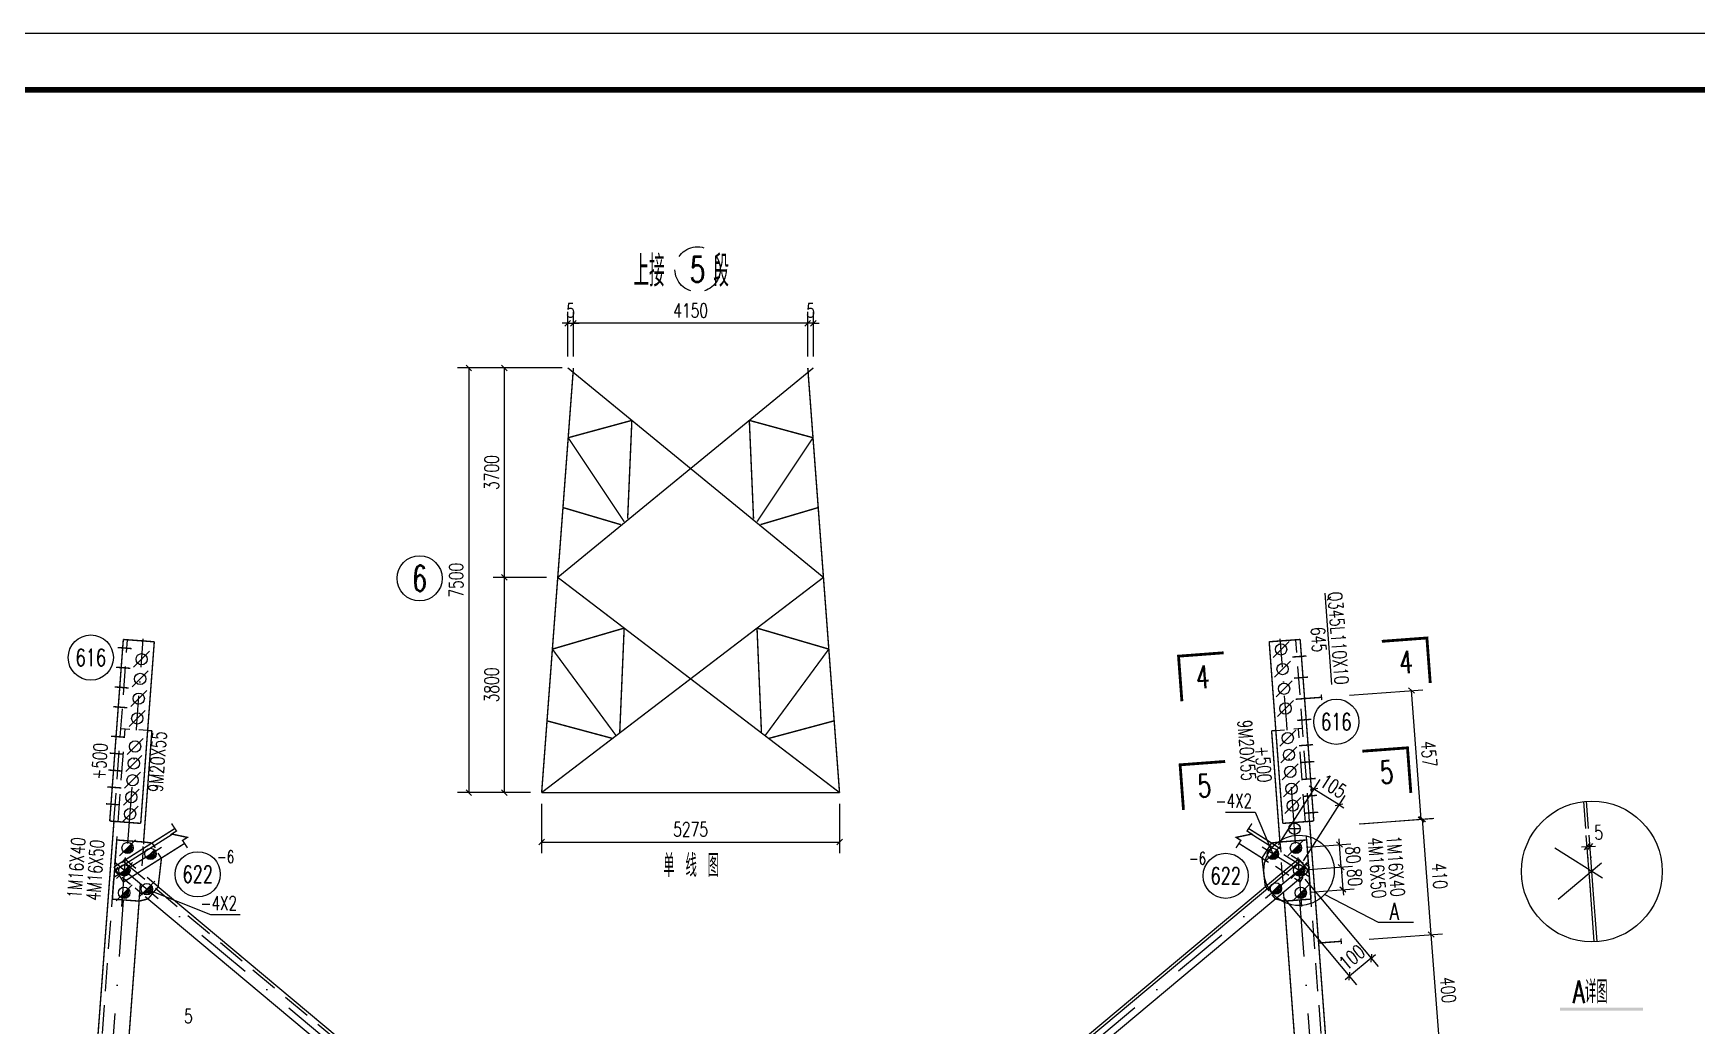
# Model space of a CAD drawing. Header units: millimetres. Extents: x 25862 to 26703, y -13061 to -12467.
# Drawn here: x 26011 to 26305.6, y -12643.2 to -12467.5 of the extents above; entities that cross this region are included whole.
import ezdxf
from ezdxf.enums import TextEntityAlignment as Align

# ---------------------------------------------------------------- set-up
doc = ezdxf.new("R2010")
doc.units = ezdxf.units.MM
doc.header["$LTSCALE"] = 10
for name, pattern in [('DASHDOT', [1, 0.5, -0.25, 0, -0.25]), ('DASHDOTX2', [2, 1, -0.5, 0, -0.5]), ('DASHED', [0.75, 0.5, -0.25])]:
    doc.linetypes.add(name, pattern=pattern)
for name, color, linetype in [('1', 1, 'DASHED'), ('2', 1, 'Continuous'), ('3', 1, 'Continuous'), ('4', 2, 'DASHDOTX2'), ('5', 2, 'DASHDOT')]:
    doc.layers.add(name, color=color, linetype=linetype)
doc.styles.add('DXT', font='simplex.shx', dxfattribs={"width": 0.72, "bigfont": 'hztxt.shx'})
doc.styles.get("Standard").update_dxf_attribs({"font": 'SIMPLEX.shx', "width": 0.7, "bigfont": 'gbhzfs.shx'})
doc.dimstyles.new('BZ$0', dxfattribs={"dimtxt": 2.5, "dimasz": 1, "dimexe": 2, "dimexo": 2, "dimgap": 1, "dimtad": 1, "dimdec": 0, "dimlfac": 20, "dimzin": 12, "dimdsep": 46, "dimtxsty": 'DXT', "dimblk": 'OBLIQUE', "dimcen": 0.09, "dimclrd": 1, "dimclre": 1, "dimclrt": 7, "dimadec": 4, "dimazin": 3, "dimtfac": 1.4, "dimtdec": 0, "dimtix": 1, "dimtmove": 2, "dimatfit": 3, "dimldrblk": 'OBLIQUE', "dimfxl": 1, "dimtolj": 1, "dimtzin": 0, "dimarcsym": 0})

# ---------------------------------------------------------------- blocks, each defined once
blk = doc.blocks.new('_Oblique')
at = {"color": 0, "linetype": 'ByBlock', "lineweight": -2}
blk.add_line((-0.5, -0.5), (0.5, 0.5), dxfattribs=at)
blk = doc.blocks.new('*D123')
at = {"color": 1, "lineweight": -2}
for p, q in [((26104.63, -12526.72), (26086.11, -12526.72)), ((26088.11, -12526.72), (26088.11, -12601.93)), ((26099, -12601.93), (26086.11, -12601.93))]:
    blk.add_line(p, q, dxfattribs=at)
at = {"layer": 'Defpoints', "color": 0}
for p in [(26106.63, -12526.72), (26088.11, -12601.93), (26101, -12601.93)]:
    blk.add_point(p, dxfattribs=at)
at = {"color": 1, "lineweight": -2}
for p, rotation in [((26088.11, -12526.72), 90), ((26088.11, -12601.93), 270)]:
    blk.add_blockref('_Oblique', p, dxfattribs=dict(at, rotation=rotation))
at = {"color": 7, "insert": (26085.86, -12564.32), "char_height": 2.5, "attachment_point": 5, "rotation": 90, "style": 'DXT'}
blk.add_mtext('\\A1;7500', dxfattribs=at)
blk = doc.blocks.new('*D127')
at = {"color": 1, "lineweight": -2}
for p, q in [((26106.63, -12524.72), (26106.63, -12516.81)), ((26148.13, -12518.81), (26106.63, -12518.81)), ((26148.13, -12524.72), (26148.13, -12516.81))]:
    blk.add_line(p, q, dxfattribs=at)
at = {"layer": 'Defpoints', "color": 0}
for p in [(26106.63, -12518.81), (26106.63, -12526.72), (26148.13, -12526.72)]:
    blk.add_point(p, dxfattribs=at)
at = {"color": 1, "lineweight": -2, "rotation": 180}
blk.add_blockref('_Oblique', (26106.63, -12518.81), dxfattribs=at)
at = {"color": 1, "lineweight": -2}
blk.add_blockref('_Oblique', (26148.13, -12518.81), dxfattribs=at)
at = {"color": 7, "insert": (26127.38, -12516.56), "char_height": 2.5, "attachment_point": 5, "style": 'DXT'}
blk.add_mtext('\\A1;4150', dxfattribs=at)
blk = doc.blocks.new('*D128')
at = {"color": 1, "lineweight": -2}
for p, q in [((26148.13, -12518.81), (26147.13, -12518.81)), ((26148.13, -12524.72), (26148.13, -12516.81)), ((26149.13, -12518.81), (26148.13, -12518.81)), ((26149.13, -12524.72), (26149.13, -12516.81)), ((26149.13, -12518.81), (26150.13, -12518.81))]:
    blk.add_line(p, q, dxfattribs=at)
at = {"layer": 'Defpoints', "color": 0}
for p in [(26148.13, -12518.81), (26148.13, -12526.72), (26149.13, -12526.72)]:
    blk.add_point(p, dxfattribs=at)
at = {"color": 1, "lineweight": -2}
blk.add_blockref('_Oblique', (26148.13, -12518.81), dxfattribs=at)
at = {"color": 1, "lineweight": -2, "rotation": 180}
blk.add_blockref('_Oblique', (26149.13, -12518.81), dxfattribs=at)
at = {"color": 7, "insert": (26148.63, -12516.56), "char_height": 2.5, "attachment_point": 5, "style": 'DXT'}
blk.add_mtext('\\A1;5', dxfattribs=at)
blk = doc.blocks.new('*D129')
at = {"color": 1, "lineweight": -2}
for p, q in [((26105.63, -12518.81), (26104.63, -12518.81)), ((26105.63, -12524.72), (26105.63, -12516.81)), ((26105.63, -12518.81), (26106.63, -12518.81)), ((26106.63, -12524.72), (26106.63, -12516.81)), ((26106.63, -12518.81), (26107.63, -12518.81))]:
    blk.add_line(p, q, dxfattribs=at)
at = {"layer": 'Defpoints', "color": 0}
for p in [(26106.63, -12518.81), (26105.63, -12526.72), (26106.63, -12526.72)]:
    blk.add_point(p, dxfattribs=at)
at = {"color": 1, "lineweight": -2}
blk.add_blockref('_Oblique', (26105.63, -12518.81), dxfattribs=at)
at = {"color": 1, "lineweight": -2, "rotation": 180}
blk.add_blockref('_Oblique', (26106.63, -12518.81), dxfattribs=at)
at = {"color": 7, "insert": (26106.13, -12516.56), "char_height": 2.5, "attachment_point": 5, "style": 'DXT'}
blk.add_mtext('\\A1;5', dxfattribs=at)
blk = doc.blocks.new('GWTKA1')
blk.add_line((21789.71, -9171.88), (22630.71, -9171.88))
at = {"const_width": 1}
blk.add_lwpolyline([(21814.71, -9755.88), (21814.71, -9181.88), (22620.71, -9181.88), (22620.71, -9755.88), (21814.71, -9755.88)], dxfattribs=at)
blk = doc.blocks.new('*D39')
at = {"layer": '3', "color": 1, "lineweight": -2}
for p, q in [((26236.87, -12615.56), (26244.6, -12614.98)), ((26242.6, -12615.13), (26242.53, -12614.14)), ((26242.6, -12615.13), (26242.9, -12619.12)), ((26237.17, -12619.55), (26244.9, -12618.97)), ((26242.9, -12619.12), (26242.98, -12620.12))]:
    blk.add_line(p, q, dxfattribs=at)
at = {"layer": 'Defpoints', "color": 0}
for p in [(26234.87, -12615.71), (26242.9, -12619.12), (26235.17, -12619.7)]:
    blk.add_point(p, dxfattribs=at)
at = {"layer": '3', "color": 1, "lineweight": -2}
for p, rotation in [((26242.6, -12615.13), 274.2775999999616), ((26242.9, -12619.12), 94.27759999996164)]:
    blk.add_blockref('_Oblique', p, dxfattribs=dict(at, rotation=rotation))
at = {"layer": '3', "color": 7, "insert": (26245, -12616.96), "char_height": 2.5, "attachment_point": 5, "rotation": 274.2776, "style": 'DXT'}
blk.add_mtext('\\A1;80', dxfattribs=at)
blk = doc.blocks.new('*D40')
at = {"layer": '3', "color": 1, "lineweight": -2}
for p, q in [((26236.16, -12617.24), (26249.16, -12632.76)), ((26232.33, -12620.46), (26245.33, -12635.97)), ((26247.88, -12631.23), (26244.05, -12634.44)), ((26247.88, -12631.23), (26248.65, -12630.59)), ((26244.05, -12634.44), (26243.28, -12635.08))]:
    blk.add_line(p, q, dxfattribs=at)
at = {"layer": 'Defpoints', "color": 0}
for p in [(26234.87, -12615.71), (26231.04, -12618.92), (26244.05, -12634.44)]:
    blk.add_point(p, dxfattribs=at)
at = {"layer": '3', "color": 1, "lineweight": -2}
for p, rotation in [((26247.88, -12631.23), 219.9641000003982), ((26244.05, -12634.44), 39.9641000003982)]:
    blk.add_blockref('_Oblique', p, dxfattribs=dict(at, rotation=rotation))
at = {"layer": '3', "color": 7, "insert": (26244.52, -12631.11), "char_height": 2.5, "attachment_point": 5, "rotation": 39.9641, "style": 'DXT'}
blk.add_mtext('\\A1;100', dxfattribs=at)
blk = doc.blocks.new('*D41')
at = {"layer": '3', "color": 1, "lineweight": -2}
for p, q in [((26231.51, -12611.21), (26238.84, -12599.62)), ((26237.77, -12601.31), (26236.93, -12600.78)), ((26242.21, -12604.12), (26237.77, -12601.31)), ((26235.94, -12614.02), (26243.28, -12602.43)), ((26242.21, -12604.12), (26243.05, -12604.65))]:
    blk.add_line(p, q, dxfattribs=at)
at = {"layer": 'Defpoints', "color": 0}
for p in [(26237.77, -12601.31), (26230.44, -12612.9), (26234.87, -12615.71)]:
    blk.add_point(p, dxfattribs=at)
at = {"layer": '3', "color": 1, "lineweight": -2}
for p, rotation in [((26237.77, -12601.31), 327.67879999999), ((26242.21, -12604.12), 147.6787999999899)]:
    blk.add_blockref('_Oblique', p, dxfattribs=dict(at, rotation=rotation))
at = {"layer": '3', "color": 7, "insert": (26241.19, -12600.81), "char_height": 2.5, "attachment_point": 5, "rotation": 327.6788, "style": 'DXT'}
blk.add_mtext('\\A1;105', dxfattribs=at)
blk = doc.blocks.new('*D42')
at = {"layer": '3', "color": 1, "lineweight": -2}
for p, q in [((26242.3, -12611.14), (26242.23, -12610.15)), ((26236.57, -12611.57), (26244.3, -12610.99)), ((26242.6, -12615.13), (26242.3, -12611.14)), ((26236.87, -12615.56), (26244.6, -12614.98)), ((26242.6, -12615.13), (26242.68, -12616.13))]:
    blk.add_line(p, q, dxfattribs=at)
at = {"layer": 'Defpoints', "color": 0}
for p in [(26234.58, -12611.72), (26242.3, -12611.14), (26234.87, -12615.71)]:
    blk.add_point(p, dxfattribs=at)
at = {"layer": '3', "color": 1, "lineweight": -2}
for p, rotation in [((26242.3, -12611.14), 274.2775999999616), ((26242.6, -12615.13), 94.27759999996164)]:
    blk.add_blockref('_Oblique', p, dxfattribs=dict(at, rotation=rotation))
at = {"layer": '3', "color": 7, "insert": (26244.7, -12612.97), "char_height": 2.5, "attachment_point": 5, "rotation": 274.2776, "style": 'DXT'}
blk.add_mtext('\\A1;80', dxfattribs=at)
blk = doc.blocks.new('M16X50')
for p, q in [((-0.283, -0.283), (0.283, 0.283)), ((-0.141, -0.141), (0.141, 0.141))]:
    blk.add_line(p, q)
blk.add_circle((0, 0), 0.2)
for radius in [0.16, 0.12, 0.08, 0.04]:
    blk.add_arc((0, 0), radius, 225, 45)
blk = doc.blocks.new('*D48')
at = {"layer": '3', "color": 1, "lineweight": -2}
for p, q in [((26246.04, -12607.46), (26259, -12606.49)), ((26258.54, -12627.08), (26257.01, -12606.64)), ((26247.57, -12627.9), (26260.53, -12626.93))]:
    blk.add_line(p, q, dxfattribs=at)
at = {"layer": 'Defpoints', "color": 0}
for p in [(26244.05, -12607.61), (26257.01, -12606.64), (26245.57, -12628.05)]:
    blk.add_point(p, dxfattribs=at)
at = {"layer": '3', "color": 1, "lineweight": -2}
for p, rotation in [((26257.01, -12606.64), 94.27720000009884), ((26258.54, -12627.08), 274.2772000000988)]:
    blk.add_blockref('_Oblique', p, dxfattribs=dict(at, rotation=rotation))
at = {"layer": '3', "color": 7, "insert": (26260.02, -12616.69), "char_height": 2.5, "attachment_point": 5, "rotation": 274.2772, "style": 'DXT'}
blk.add_mtext('\\A1;410', dxfattribs=at)
blk = doc.blocks.new('*D49')
at = {"layer": '3', "color": 1, "lineweight": -2}
for p, q in [((26247.57, -12627.9), (26260.53, -12626.93)), ((26260.03, -12647.03), (26258.54, -12627.08)), ((26249.06, -12647.85), (26262.02, -12646.88))]:
    blk.add_line(p, q, dxfattribs=at)
at = {"layer": 'Defpoints', "color": 0}
for p in [(26245.57, -12628.05), (26258.54, -12627.08), (26247.07, -12647.99)]:
    blk.add_point(p, dxfattribs=at)
at = {"layer": '3', "color": 1, "lineweight": -2}
for p, rotation in [((26258.54, -12627.08), 94.27720000009884), ((26260.03, -12647.03), 274.2772000000988)]:
    blk.add_blockref('_Oblique', p, dxfattribs=dict(at, rotation=rotation))
at = {"layer": '3', "color": 7, "insert": (26261.53, -12636.89), "char_height": 2.5, "attachment_point": 5, "rotation": 274.2772, "style": 'DXT'}
blk.add_mtext('\\A1;400', dxfattribs=at)
blk = doc.blocks.new('M16X40')
blk.add_line((-0.141, -0.141), (0.141, 0.141))
blk.add_circle((0, 0), 0.2)
for radius in [0.16, 0.12, 0.08, 0.04]:
    blk.add_arc((0, 0), radius, 225, 45)
blk = doc.blocks.new('*D34')
at = {"layer": '3', "color": 1, "lineweight": -2}
for p, q in [((26244.09, -12584.69), (26257.05, -12583.72)), ((26256.76, -12606.66), (26255.06, -12583.87)), ((26245.79, -12607.48), (26258.75, -12606.51))]:
    blk.add_line(p, q, dxfattribs=at)
at = {"layer": 'Defpoints', "color": 0}
for p in [(26255.06, -12583.87), (26242.09, -12584.84), (26243.8, -12607.63)]:
    blk.add_point(p, dxfattribs=at)
at = {"layer": '3', "color": 1, "lineweight": -2}
for p, rotation in [((26255.06, -12583.87), 94.27720000009884), ((26256.76, -12606.66), 274.2772000000988)]:
    blk.add_blockref('_Oblique', p, dxfattribs=dict(at, rotation=rotation))
at = {"layer": '3', "color": 7, "insert": (26258.15, -12595.09), "char_height": 2.5, "attachment_point": 5, "rotation": 274.2772, "style": 'DXT'}
blk.add_mtext('\\A1;457', dxfattribs=at)
blk = doc.blocks.new('M20X55')
blk.add_line((-0.283, -0.283), (0.283, 0.283))
blk.add_circle((0, 0), 0.2)
blk = doc.blocks.new('*D19')
at = {"color": 1, "lineweight": -2}
for p, q in [((26286.72, -12619.12), (26286, -12609.51)), ((26287.22, -12619.08), (26286.5, -12609.48)), ((26286.15, -12611.51), (26285.15, -12611.58)), ((26286.65, -12611.47), (26286.15, -12611.51)), ((26286.65, -12611.47), (26287.64, -12611.4))]:
    blk.add_line(p, q, dxfattribs=at)
at = {"layer": 'Defpoints', "color": 0}
for p in [(26286.15, -12611.51), (26286.87, -12621.12), (26287.37, -12621.08)]:
    blk.add_point(p, dxfattribs=at)
at = {"color": 1, "lineweight": -2}
for p, rotation in [((26286.15, -12611.51), 4.277165794543496), ((26286.65, -12611.47), 184.2771657945435)]:
    blk.add_blockref('_Oblique', p, dxfattribs=dict(at, rotation=rotation))
at = {"color": 7, "insert": (26288.17, -12609), "char_height": 2.5, "attachment_point": 5, "rotation": 4.2772, "style": 'DXT'}
blk.add_mtext('\\A1;5', dxfattribs=at)

msp = doc.modelspace()

# ---------------------------------------------------------------- linework, layer by layer
for p, q in [((26240.943, -12582.808), (26239.731, -12566.604)), ((26025.586, -12615.617), (26035.59, -12609.296)), ((26235.377, -12614.065), (26182.894, -12657.998)), ((26239.692, -12619.952), (26249.116, -12624.889)), ((26249.116, -12624.889), (26255.387, -12624.889))]:
    msp.add_line(p, q)
at = {"const_width": 0.25}
for points in [[(26101.005, -12601.926), (26106.63, -12526.716)], [(26149.13, -12526.716), (26103.855, -12563.82)], [(26105.63, -12526.716), (26150.905, -12563.82)], [(26153.755, -12601.926), (26148.13, -12526.716)], [(26116.979, -12536.016), (26105.705, -12539.084)], [(26116.979, -12536.016), (26116.231, -12553.448)], [(26137.781, -12536.016), (26149.055, -12539.084)], [(26137.781, -12536.016), (26138.529, -12553.448)], [(26115.617, -12553.962), (26105.705, -12539.084)], [(26139.142, -12553.962), (26149.055, -12539.084)], [(26115.004, -12554.476), (26104.78, -12551.452)], [(26139.756, -12554.476), (26149.98, -12551.452)], [(26101.005, -12601.926), (26150.905, -12563.82)], [(26153.755, -12601.926), (26103.855, -12563.82)], [(26024.518, -12606.973), (26026.923, -12574.813)], [(26026.923, -12574.813), (26032.408, -12575.223)], [(26032.408, -12575.223), (26030.003, -12607.383)], [(26102.905, -12576.522), (26115.617, -12572.802)], [(26114.828, -12591.37), (26115.617, -12572.802)], [(26151.855, -12576.522), (26139.142, -12572.802)], [(26139.932, -12591.37), (26139.142, -12572.802)], [(26235.325, -12574.813), (26229.841, -12575.223)], [(26229.841, -12575.223), (26232.246, -12607.383)], [(26237.731, -12606.973), (26235.325, -12574.813)], [(26102.905, -12576.522), (26114.192, -12591.856)], [(26151.855, -12576.522), (26140.567, -12591.856)], [(26113.557, -12592.341), (26101.955, -12589.224)], [(26141.203, -12592.341), (26152.805, -12589.224)], [(26031.981, -12590.985), (26030.508, -12610.68)], [(26031.233, -12590.929), (26031.981, -12590.985)], [(26231.015, -12590.929), (26230.267, -12590.985)], [(26230.267, -12590.985), (26231.74, -12610.68)], [(26153.755, -12601.926), (26101.005, -12601.926)], [(25998.409, -12966.13), (26025.266, -12607.029)], [(26030.003, -12607.383), (26024.518, -12606.973)], [(26038.287, -12611.733), (26037.422, -12610.406), (26038.26, -12609.86), (26035.492, -12609.276), (26036.33, -12608.73), (26035.465, -12607.402)], [(26223.962, -12611.733), (26224.827, -12610.406), (26223.989, -12609.86), (26226.756, -12609.276), (26225.918, -12608.73), (26226.783, -12607.402)], [(26232.246, -12607.383), (26237.731, -12606.973)], [(26263.84, -12966.13), (26236.983, -12607.029)], [(26025.266, -12615.11), (26036.048, -12608.297)], [(26025.421, -12615.012), (26025.771, -12610.326)], [(26025.771, -12610.326), (26030.508, -12610.68)], [(26030.508, -12610.68), (26031.996, -12610.858)], [(26230.253, -12610.858), (26226.2, -12608.297)], [(26231.74, -12610.68), (26230.253, -12610.858)], [(26236.477, -12610.326), (26231.74, -12610.68)], [(26237.26, -12620.797), (26236.477, -12610.326)], [(26235.056, -12613.681), (26011.514, -12800.806)], [(26037.768, -12610.937), (26026.948, -12617.773)], [(26027.192, -12613.681), (26027.192, -12613.681)], [(26027.192, -12613.681), (26027.192, -12613.681)], [(26030.42, -12611.853), (26030.42, -12611.853)], [(26033.68, -12613.52), (26033.091, -12618.619)], [(26224.481, -12610.937), (26228.569, -12613.52)], [(26230.253, -12610.858), (26228.569, -12613.52)], [(26228.569, -12613.52), (26229.157, -12618.619)], [(26236.854, -12615.828), (26235.056, -12613.681)], [(26024.988, -12620.797), (26025.398, -12615.32)], [(26026.948, -12617.773), (26025.266, -12615.11)], [(26184.155, -12659.942), (26236.854, -12615.828)], [(26232.121, -12615.764), (26232.121, -12615.764)], [(26232.147, -12616.117), (26232.147, -12616.117)], [(26232.376, -12615.925), (26232.376, -12615.925)], [(26235.432, -12614.13), (26235.432, -12614.13)], [(26236.983, -12615.11), (26236.983, -12615.11)], [(26027.387, -12617.496), (26027.387, -12617.496)], [(26029.845, -12619.553), (26029.845, -12619.553)], [(26033.091, -12618.619), (26031.293, -12620.765)], [(26033.091, -12618.619), (26131.124, -12700.681)], [(26029.725, -12621.151), (26024.988, -12620.797)], [(26029.725, -12621.151), (26025.656, -12675.555)], [(26031.293, -12620.765), (26029.725, -12621.151)], [(26076.872, -12658.919), (26031.293, -12620.765)], [(26230.956, -12620.765), (26232.523, -12621.151)], [(26232.523, -12621.151), (26237.26, -12620.797)], [(26232.523, -12621.151), (26236.899, -12679.652)]]:
    msp.add_lwpolyline(points, dxfattribs=at)
at = {"color": 2, "const_width": 0.5}
for points in [[(26249.789, -12575.145), (26257.767, -12574.549), (26258.362, -12582.527)], [(26221.763, -12577.175), (26213.786, -12577.772), (26214.383, -12585.75)], [(26246.35, -12594.601), (26254.328, -12594.004), (26254.925, -12601.982)], [(26222.043, -12596.419), (26214.065, -12597.016), (26214.662, -12604.994)]]:
    msp.add_lwpolyline(points, dxfattribs=at)
for centre, radius in [((26079.39, -12563.982), 4), ((26021.168, -12578.018), 4), ((26241.721, -12589.386), 4), ((26286.98, -12615.903), 12.464), ((26235.125, -12615.71), 6.232), ((26040.103, -12616.399), 4), ((26222.145, -12616.669), 4)]:
    msp.add_circle(centre, radius)
msp.add_trace([(26281.325, -12640.035), (26281.325, -12640.535), (26296.049, -12640.035), (26296.049, -12640.535)])
at = {"layer": '1'}
for p, q in [((26025.266, -12607.029), (26027.671, -12574.869)), ((26236.983, -12607.029), (26234.577, -12574.869)), ((25999.157, -12966.186), (26027.244, -12590.631)), ((26026.496, -12590.575), (26028.06, -12590.692)), ((26026.496, -12590.575), (26026.496, -12590.575)), ((26026.496, -12590.575), (26026.496, -12590.575)), ((26031.233, -12590.929), (26029.67, -12590.812)), ((26231.015, -12590.929), (26232.578, -12590.812)), ((26235.752, -12590.575), (26234.189, -12590.692)), ((26263.092, -12966.186), (26235.004, -12590.631)), ((26235.752, -12590.575), (26235.752, -12590.575)), ((26235.752, -12590.575), (26235.752, -12590.575)), ((26236.662, -12615.617), (26226.659, -12609.296)), ((26030.42, -12611.853), (26030.191, -12614.921)), ((26030.42, -12611.853), (26030.449, -12611.466)), ((26030.508, -12610.68), (26030.479, -12611.067)), ((26031.996, -12610.858), (26032.551, -12611.736)), ((26031.996, -12610.858), (26031.996, -12610.858)), ((26031.996, -12610.858), (26031.996, -12610.858)), ((26033.68, -12613.52), (26033.124, -12612.641)), ((26033.68, -12613.52), (26033.68, -12613.52)), ((26033.68, -12613.52), (26033.68, -12613.52)), ((26228.569, -12613.52), (26229.741, -12614.26)), ((26230.253, -12610.858), (26231.962, -12611.938)), ((26231.74, -12610.68), (26231.875, -12612.474)), ((26235.432, -12614.13), (26233.723, -12613.05)), ((26025.395, -12615.828), (26025.988, -12615.12)), ((26025.395, -12615.828), (26026.052, -12616.379)), ((26025.398, -12615.32), (26025.405, -12615.218)), ((26025.421, -12615.012), (26025.413, -12615.114)), ((26027.192, -12613.681), (26026.599, -12614.39)), ((26026.871, -12614.065), (26250.414, -12801.189)), ((26027.192, -12613.681), (26029.139, -12615.311)), ((26027.192, -12613.681), (26027.192, -12613.681)), ((26027.192, -12613.681), (26027.192, -12613.681)), ((26027.192, -12613.681), (26027.192, -12613.681)), ((26027.192, -12613.681), (26027.192, -12613.681)), ((26232.121, -12615.764), (26230.948, -12615.023)), ((26232.147, -12616.117), (26232.013, -12614.323)), ((26232.121, -12615.764), (26232.205, -12615.817)), ((26232.147, -12616.117), (26232.271, -12617.778)), ((26232.376, -12615.925), (26232.292, -12615.872)), ((26232.376, -12615.925), (26233.341, -12616.535)), ((26235.432, -12614.13), (26235.944, -12614.454)), ((26236.983, -12615.11), (26236.428, -12615.989)), ((26236.983, -12615.11), (26236.471, -12614.787)), ((26236.983, -12615.11), (26236.983, -12615.11)), ((26236.983, -12615.11), (26236.983, -12615.11)), ((26027.387, -12617.496), (26026.73, -12616.946)), ((26027.387, -12617.496), (26028.198, -12618.175)), ((26029.845, -12619.553), (26029.034, -12618.874)), ((26029.725, -12621.151), (26029.955, -12618.083)), ((26033.091, -12618.619), (26031.144, -12616.99)), ((26229.157, -12618.619), (26229.751, -12619.328)), ((26235.3, -12617.773), (26234.335, -12617.163)), ((26235.3, -12617.773), (26235.856, -12616.894)), ((26029.845, -12619.553), (26030.322, -12619.953)), ((26031.293, -12620.765), (26030.815, -12620.365)), ((26230.956, -12620.765), (26230.362, -12620.057)), ((26232.523, -12621.151), (26232.399, -12619.49))]:
    msp.add_line(p, q, dxfattribs=at)
msp.add_circle((26128.612, -12509.28), 4, dxfattribs=at)
at = {"layer": '2'}
for p, q in [((26222.1, -12605.408), (26227.35, -12605.408)), ((26227.35, -12605.408), (26230.507, -12612.792)), ((26031.094, -12619.034), (26042.356, -12623.521)), ((26042.356, -12623.521), (26047.606, -12623.521))]:
    msp.add_line(p, q, dxfattribs=at)
at = {"layer": '2', "const_width": 0.25}
for points in [[(26028.407, -12576.428), (26025.914, -12576.242)], [(26233.954, -12577.924), (26236.447, -12577.737)], [(26028.146, -12579.918), (26025.653, -12579.732)], [(26027.885, -12583.409), (26025.392, -12583.222)], [(26234.233, -12581.663), (26236.726, -12581.477)], [(26027.624, -12586.899), (26025.131, -12586.712)], [(26234.513, -12585.403), (26237.006, -12585.217)], [(26235.112, -12585.358), (26239.101, -12585.059), (26239.138, -12585.558), (26239.063, -12584.561)], [(26234.793, -12589.143), (26237.286, -12588.956)], [(26027.232, -12592.134), (26024.739, -12591.948)], [(26027.008, -12595.126), (26024.515, -12594.94)], [(26235.128, -12593.63), (26237.621, -12593.444)], [(26026.785, -12598.118), (26024.292, -12597.931)], [(26235.352, -12596.622), (26237.845, -12596.435)], [(26026.561, -12601.109), (26024.068, -12600.923)], [(26235.576, -12599.613), (26238.069, -12599.427)], [(26026.337, -12604.101), (26023.844, -12603.914)], [(26235.799, -12602.605), (26238.292, -12602.419)], [(26236.023, -12605.597), (26238.516, -12605.41)], [(26233.323, -12608.335), (26234.323, -12608.335), (26234.323, -12609.335), (26234.323, -12608.335), (26235.323, -12608.335)], [(26238.594, -12628.572), (26242.583, -12628.274), (26242.62, -12628.773), (26242.545, -12627.775)]]:
    msp.add_lwpolyline(points, dxfattribs=at)
at = {"layer": '2'}
msp.add_circle((26234.323, -12608.335), 1, dxfattribs=at)
at = {"layer": '4'}
for p, q in [((25999.249, -12991.764), (26029.313, -12589.783)), ((26262.999, -12991.764), (26232.935, -12589.783)), ((26287.409, -12628.36), (26285.551, -12603.521)), ((26287.908, -12628.332), (26286.049, -12603.474)), ((26025.221, -12616.912), (26036.852, -12609.563)), ((26237.027, -12616.912), (26225.396, -12609.563)), ((26288.881, -12617.106), (26276.442, -12609.246)), ((26026.646, -12622.099), (26027.296, -12613.403)), ((26235.603, -12622.099), (26234.953, -12613.403)), ((26236.85, -12614.266), (26011.774, -12802.674)), ((26025.398, -12614.266), (26250.475, -12802.674)), ((26288.704, -12614.46), (26277.422, -12623.903))]:
    msp.add_line(p, q, dxfattribs=at)
at = {"layer": '5'}
for p, q in [((26029.313, -12589.783), (26030.488, -12574.077)), ((26232.935, -12589.783), (26231.76, -12574.077))]:
    msp.add_line(p, q, dxfattribs=at)

# ---------------------------------------------------------------- block references
msp.add_blockref('GWTKA1', (4072.576, -3295.581))
at = {"layer": '2'}
for name, p, xscale, yscale, zscale in [('M20X55', (26231.947, -12576.57), 4.999999867548468, 4.99999986754483, 4.999999867545234), ('M20X55', (26030.171, -12578.315), 4.999999867548468, 4.99999986754483, 4.999999867545234), ('M20X55', (26029.91, -12581.805), 4.999999867548468, 4.99999986754483, 4.999999867545234), ('M20X55', (26232.208, -12580.06), 4.999999867548468, 4.99999986754483, 4.999999867545234), ('M20X55', (26029.649, -12585.296), 4.999999867548468, 4.99999986754483, 4.999999867545234), ('M20X55', (26232.469, -12583.55), 4.999999867548468, 4.99999986754483, 4.999999867545234), ('M20X55', (26232.73, -12587.041), 4.999999867548468, 4.99999986754483, 4.999999867545234), ('M20X55', (26029.388, -12588.786), 4.999999867548468, 4.99999986754483, 4.999999867545234), ('M20X55', (26029.015, -12593.772), 4.999999867548468, 4.99999986754483, 4.999999867545234), ('M20X55', (26233.122, -12592.276), 4.999999867548468, 4.99999986754483, 4.999999867545234), ('M20X55', (26028.791, -12596.763), 4.999999867548468, 4.99999986754483, 4.999999867545234), ('M20X55', (26233.345, -12595.268), 4.999999867548468, 4.99999986754483, 4.999999867545234), ('M20X55', (26028.568, -12599.755), 4.999999867548468, 4.99999986754483, 4.999999867545234), ('M20X55', (26233.569, -12598.259), 4.999999867548468, 4.99999986754483, 4.999999867545234), ('M20X55', (26028.344, -12602.747), 4.999999867548468, 4.99999986754483, 4.999999867545234), ('M20X55', (26233.793, -12601.251), 4.999999867548468, 4.99999986754483, 4.999999867545234), ('M20X55', (26028.12, -12605.738), 4.999999867548468, 4.99999986754483, 4.999999867545234), ('M20X55', (26234.017, -12604.243), 4.999999867548468, 4.99999986754483, 4.999999867545234), ('M16X50', (26027.673, -12611.722), 5, 5, 5), ('M16X50', (26234.576, -12611.722), 5, 5, 5), ('M16X40', (26031.741, -12612.793), 4.999999867548468, 4.99999986754483, 4.999999867545234), ('M16X50', (26230.51, -12612.789), 5, 5, 5), ('M16X50', (26027.124, -12615.711), 5, 5, 5), ('M16X50', (26235.125, -12615.711), 5, 5, 5), ('M16X50', (26027.07, -12619.681), 5, 5, 5), ('M16X50', (26031.094, -12619.034), 4.999999867548468, 4.99999986754483, 4.999999867545234), ('M16X40', (26231.042, -12618.922), 5, 5, 5), ('M16X50', (26235.422, -12619.681), 5, 5, 5)]:
    msp.add_blockref(name, p, dxfattribs=dict(at, xscale=xscale, yscale=yscale, zscale=zscale))

# ---------------------------------------------------------------- texts
at = {"width": 0.7}
for s, height, p in [('\\M+5C9CF\\M+5BDD3   \\M+5B6CE', 5.5, (26125.712, -12509.28)), ('6', 4.5, (26079.39, -12563.982)), ('\\M+5B5A5 \\M+5CFDF \\M+5CDBC', 4, (26127.482, -12614.65))]:
    msp.add_text(s, height=height, dxfattribs=at).set_placement(p, align=Align.MIDDLE)
for s, rotation, p in [('Q345L110X10', 274.2772, (26240.836, -12574.669)), ('645', 274.2772, (26237.345, -12574.93)), ('+500', 85.7228, (26023.948, -12596.502)), ('+500', 274.2772, (26227.564, -12596.995))]:
    msp.add_text(s, height=2.5, rotation=rotation, dxfattribs=at).set_placement(p, align=Align.CENTER)
for s, p in [('616', (26021.168, -12578.018)), ('616', (26241.721, -12589.386)), ('622', (26040.103, -12616.399)), ('622', (26222.145, -12616.67))]:
    msp.add_text(s, height=3, dxfattribs=at).set_placement(p, align=Align.MIDDLE_CENTER)
at = {"color": 2, "width": 0.7}
for s, rotation, p in [('4', 4.26714, (26254.076, -12578.836)), ('4', 4.27959, (26218.073, -12581.462)), ('5', 4.27959, (26218.353, -12600.706)), ('5', 4.27701, (26250.637, -12598.291))]:
    msp.add_text(s, height=4, rotation=rotation, dxfattribs=at).set_placement(p, align=Align.MIDDLE)
at = {"width": 0.7}
for s, height, p in [('-6', 2.2, (26043.532, -12614.399)), ('-6', 2.2, (26215.637, -12614.669)), ('A\\M+5CFEA\\M+5CDBC', 4, (26283.588, -12639.227))]:
    msp.add_text(s, height=height, dxfattribs=at).set_placement(p)
msp.add_text('A', height=3, dxfattribs=at).set_placement((26252.002, -12624.452), align=Align.CENTER)
at = {"layer": '1', "width": 0.7}
msp.add_text('5', height=4.5, dxfattribs=at).set_placement((26128.612, -12509.28), align=Align.MIDDLE)
at = {"layer": '2', "width": 0.7}
for p in [(26220.35, -12604.658), (26040.606, -12622.771)]:
    msp.add_text('-4X2', height=2.5, dxfattribs=at).set_placement(p)
at = {"layer": '3', "width": 0.7}
for s, rotation, p in [('9M20X55', 274.0462, (26223.88, -12594.595)), ('9M20X55', 85.9538, (26034.975, -12596.6)), ('1M16X40', 85.9538, (26020.608, -12615.385)), ('4M16X50', 85.9538, (26023.95, -12615.827)), ('4M16X50', 274.0462, (26246.95, -12615.39)), ('1M16X40', 274.0462, (26250.269, -12615.094))]:
    msp.add_text(s, height=2.5, rotation=rotation, dxfattribs=at).set_placement(p, align=Align.BOTTOM_CENTER)
msp.add_text('5', height=2.5, dxfattribs=at).set_placement((26038.454, -12642.776), align=Align.CENTER)

# ---------------------------------------------------------------- dimensions: what is measured, and where the dimension line sits
for base, p1, p2, angle, text, picture, middle in [((26106.63, -12518.808), (26105.63, -12526.716), (26106.63, -12526.716), 180, '5', '*D129', (26106.13, -12516.558)), ((26088.109, -12601.926), (26106.63, -12526.716), (26101.005, -12601.926), 90, '7500', '*D123', (26085.859, -12564.321))]:
    dim = msp.add_linear_dim(base=base, p1=p1, p2=p2, angle=angle, text=text, dimstyle='BZ$0')
    dim.commit()
    dim.dimension.update_dxf_attribs({"geometry": picture, "text_midpoint": middle})
for base, p1, p2, text, picture, middle in [((26106.63, -12518.808), (26148.13, -12526.716), (26106.63, -12526.716), '4150', '*D127', (26127.38, -12516.558)), ((26148.13, -12518.808), (26149.13, -12526.716), (26148.13, -12526.716), '5', '*D128', (26148.63, -12516.558))]:
    dim = msp.add_linear_dim(base=base, p1=p1, p2=p2, text=text, dimstyle='BZ$0')
    dim.commit()
    dim.dimension.update_dxf_attribs({"geometry": picture, "text_midpoint": middle})
for base, p1, p2, text in [((26094.399, -12526.716), (26103.855, -12563.82), (26106.63, -12526.716), '3700'), ((26094.399, -12563.82), (26101.005, -12601.926), (26103.855, -12563.82), '3800')]:
    msp.add_linear_dim(base=base, p1=p1, p2=p2, angle=90, text=text, dimstyle='BZ$0').render()
msp.add_linear_dim(base=(26153.755, -12610.685), p1=(26101.005, -12601.926), p2=(26153.755, -12601.926), text='5275', dimstyle='BZ$0').render()
dim = msp.add_linear_dim(base=(26286.149, -12611.508), p1=(26287.366, -12621.078), p2=(26286.867, -12621.115), angle=184.27717, text='5', dimstyle='BZ$0')
dim.commit()
dim.dimension.update_dxf_attribs({"geometry": '*D19', "text_midpoint": (26288.171, -12609.001), "dimtype": 129})
at = {"layer": '3'}
for base, p1, p2, angle, text, picture, middle in [((26255.056, -12583.866), (26243.797, -12607.626), (26242.092, -12584.836), 274.2772, '457', '*D34', (26258.152, -12595.093)), ((26237.772, -12601.312), (26234.874, -12615.711), (26230.438, -12612.904), 327.6788, '105', '*D41', (26241.193, -12600.814)), ((26257.009, -12606.638), (26245.574, -12628.05), (26244.045, -12607.607), 274.2772, '410', '*D48', (26260.018, -12616.691)), ((26242.304, -12611.144), (26234.874, -12615.711), (26234.576, -12611.722), 274.2776, '80', '*D42', (26244.697, -12612.97)), ((26244.046, -12634.441), (26234.874, -12615.711), (26231.042, -12618.922), 39.9641, '100', '*D40', (26244.517, -12631.11)), ((26242.901, -12619.121), (26234.874, -12615.711), (26235.173, -12619.699), 274.2776, '80', '*D39', (26244.996, -12616.959)), ((26258.538, -12627.081), (26247.066, -12647.995), (26245.574, -12628.05), 274.2772, '400', '*D49', (26261.528, -12636.885))]:
    dim = msp.add_linear_dim(base=base, p1=p1, p2=p2, angle=angle, text=text, dimstyle='BZ$0', dxfattribs=at)
    dim.commit()
    dim.dimension.update_dxf_attribs({"geometry": picture, "text_midpoint": middle})

doc.saveas('drawing.dxf')
